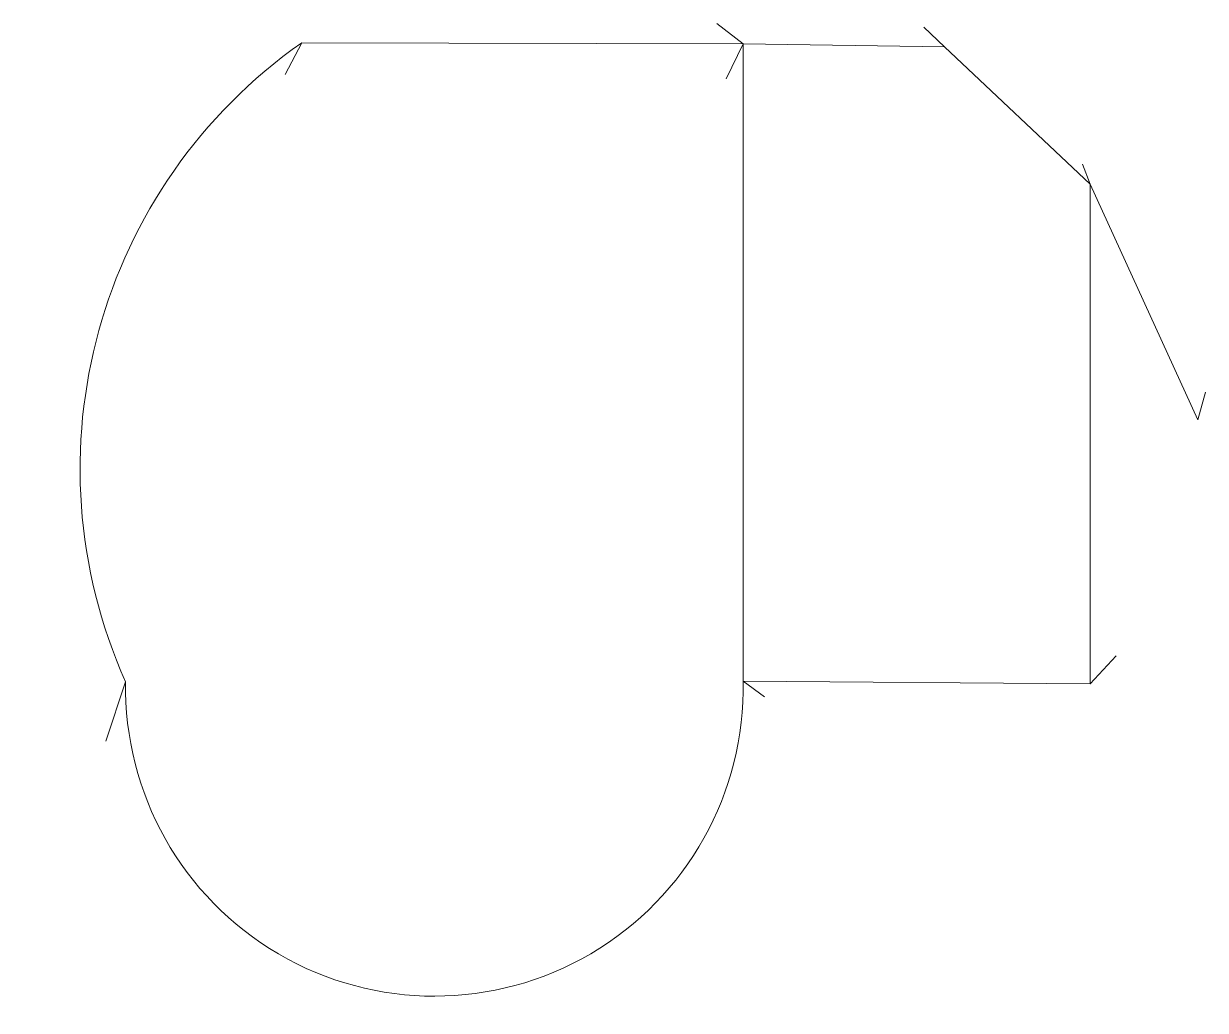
# Model space of a CAD drawing. Header units: millimetres. Extents: x -2.26 to 2.29, y -2 to 1.8.
import ezdxf

# ---------------------------------------------------------------- set-up
doc = ezdxf.new("R2010")
doc.units = ezdxf.units.MM
doc.layers.get('0').update_dxf_attribs({"color": 100, "lineweight": 0})
doc.layers.add('image', color=7, linetype='Continuous', lineweight=0)

# ---------------------------------------------------------------- blocks, each defined once
blk = doc.blocks.new('path0')
at = {"color": 1}
blk.add_line((0, 0), (-0.1018, 0.0777), dxfattribs=at)
blk.add_line((-1.7007, 0.0039), (0, 0))
blk = doc.blocks.new('path2')
at = {"color": 1}
blk.add_line((0, 0), (-0.0793, 0.0747), dxfattribs=at)
blk.add_line((0, 0), (-0.7749, 0.0112))
blk = doc.blocks.new('path5')
blk.add_line((-0.0512, -1.5066), (-0.0512, 0.4183))
at = {"color": 1}
blk.add_line((-0.0512, -1.5066), (0.0483, -1.3986), dxfattribs=at)
blk = doc.blocks.new('path6')
blk.add_line((-0.9216, 0.2252), (0.4152, 0.2152))
at = {"color": 1}
blk.add_line((-0.9216, 0.2252), (-0.8401, 0.1645), dxfattribs=at)
blk = doc.blocks.new('path7')
at = {"color": 1}
blk.add_line((-0.533, 1.7181), (-0.5987, 1.583), dxfattribs=at)
blk.add_line((-0.533, 1.7181), (-0.533, -0.7373))
blk = doc.blocks.new('path8')
at = {"color": 1}
blk.add_line((-0.8556, 0.3799), (-0.9317, 0.151), dxfattribs=at)
at = {"color": 3}
blk.add_arc((0.334, 0.3585), 1.1898, 178.972, 1.1374, dxfattribs=at)
blk = doc.blocks.new('path9')
at = {"color": 1}
for q in [(0.1248, 1.2767), (0.1891, 1.3992), (0.1891, 1.3992)]:
    blk.add_line((0.1891, 1.3992), q, dxfattribs=at)
at = {"color": 3}
blk.add_arc((1.3409, -0.2426), 2.0056, 125.0518, 204.1271, dxfattribs=at)
blk = doc.blocks.new('path10')
blk.add_line((-3.6799, -3.2194), (-3.1181, -3.7487))
at = {"color": 1}
blk.add_line((-3.1181, -3.7487), (-3.1478, -3.672), dxfattribs=at)
blk = doc.blocks.new('path11')
blk.add_line((-3.1181, -3.7487), (-2.704, -4.6567))
at = {"color": 1}
blk.add_line((-2.704, -4.6567), (-2.6747, -4.5503), dxfattribs=at)

msp = doc.modelspace()

# ---------------------------------------------------------------- block references
for name, p in [('path0', (0.5108, 1.7263)), ('path2', (1.2858, 1.715)), ('path7', (1.0438, 0.0081)), ('path5', (1.8987, 0.7674)), ('path11', (4.9657, 4.9344)), ('path8', (-1.0128, -1.1113)), ('path6', (1.4324, -0.9544))]:
    msp.add_blockref(name, p)
at = {"color": 1}
msp.add_blockref('path10', (4.9657, 4.9344), dxfattribs=at)
at = {"layer": 'image'}
msp.add_blockref('path9', (-1.379, 0.331), dxfattribs=at)

doc.saveas('drawing.dxf')
